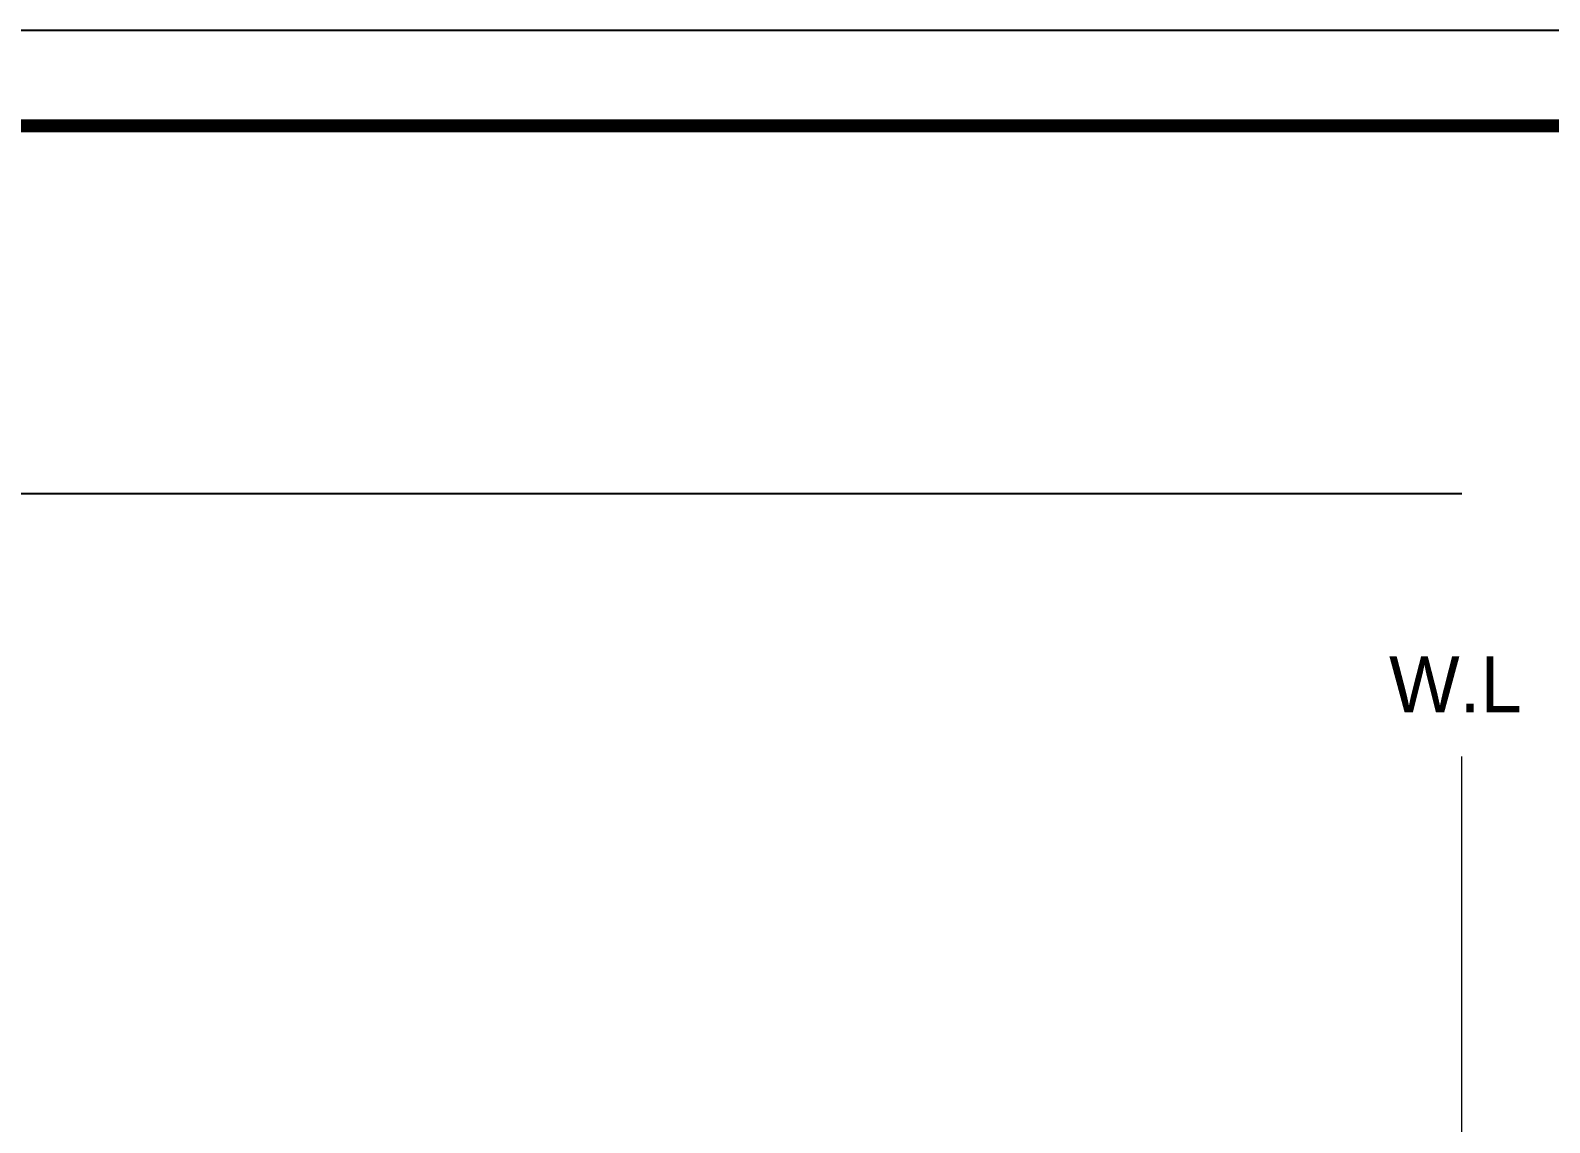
# Model space of a CAD drawing. Extents: x 0 to 1128, y 0 to 827.
# Drawn here: x 521.6 to 827.4, y 607 to 826.8 of the extents above; entities that cross this region are included whole.
import ezdxf

# ---------------------------------------------------------------- set-up
doc = ezdxf.new("R2010")
doc.units = 0
doc.header["$LTSCALE"] = 4
doc.header["$MEASUREMENT"] = 0
doc.layers.get('0').update_dxf_attribs({"linetype": 'CONTINUOUS'})
doc.layers.add('치수선', color=7, linetype='CONTINUOUS', lineweight=20)
doc.styles.add('Daelim Dimension', font='')
doc.styles.get('Daelim Dimension').set_extended_font_data('나눔고딕')

msp = doc.modelspace()

# ---------------------------------------------------------------- linework, layer by layer
at = {"ltscale": 0.5}
msp.add_line((125.67, 733.62), (809.74, 733.62), dxfattribs=at)
msp.add_lwpolyline([(0, 0), (1128.4, 0), (1128.4, 826.8), (0, 826.8)], close=True, dxfattribs=at)
at = {"color": 5, "linetype": 'ByBlock', "lineweight": 200, "const_width": 2.6}
msp.add_lwpolyline([(18.14, 35.4), (1110.14, 35.4), (1110.14, 807.6), (18.14, 807.6)], close=True, dxfattribs=at)
at = {"layer": '치수선'}
msp.add_line((809.74, 114.1), (809.74, 680.63), dxfattribs=at)

# ---------------------------------------------------------------- texts
at = {"layer": '치수선', "insert": (821.86, 700.81), "char_height": 11.25, "attachment_point": 3, "style": 'Daelim Dimension'}
msp.add_mtext_dynamic_manual_height_columns('W.L', width=17.4109, gutter_width=12.5, heights=[0], dxfattribs=at)

doc.saveas('drawing.dxf')
